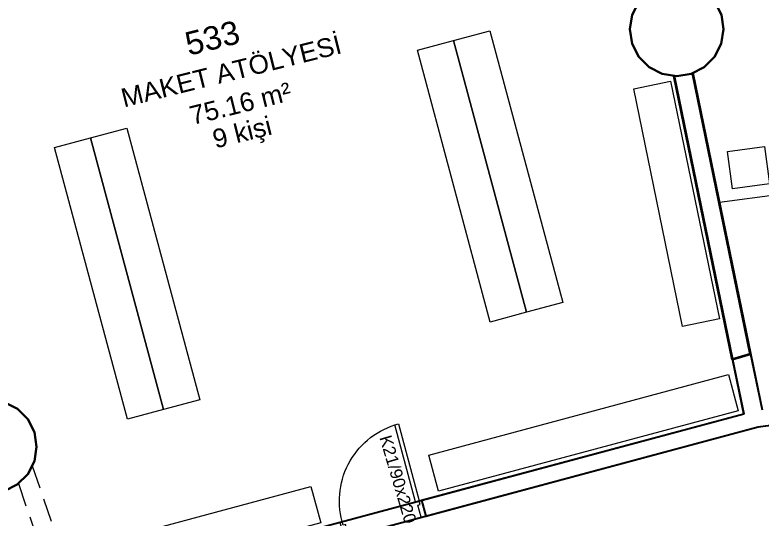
# Model space of a CAD drawing. Header units: millimetres. Extents: x 62878 to 70819, y -67946 to -61850.
# Drawn here: x 63866 to 64662, y -63037 to -62500 of the extents above; entities that cross this region are included whole.
import ezdxf
from ezdxf.enums import TextEntityAlignment as Align

# ---------------------------------------------------------------- set-up
doc = ezdxf.new("R2010")
doc.units = ezdxf.units.MM
doc.linetypes.add('HIDDEN', pattern=[0.375, 0.25, -0.125])
doc.layers.add('alan hesabı1', color=7, linetype='Continuous', plot=False)
for name, color, linetype in [('Alan yazısı 2', 6, 'Continuous'), ('MAH-ADI 2', 11, 'Continuous'), ('Mahal no.-yeni', 7, 'Continuous')]:
    doc.layers.add(name, color=color, linetype=linetype)
for name, color, linetype, lineweight in [('BAP', 41, 'Continuous', 30), ('DUV.ALÇ.-yeni', 20, 'Continuous', 25), ('DUVAR-GAZBETON', 84, 'Continuous', 35), ('DUVAR-GAZBETON_eski', 227, 'Continuous', 13), ('kapı-yeni', 3, 'Continuous', 13), ('TEFRİŞ-yeni', 53, 'Continuous', 9)]:
    doc.layers.add(name, color=color, linetype=linetype, lineweight=lineweight)
doc.styles.add('bold', font='arial.ttf', dxfattribs={"height": 10})

msp = doc.modelspace()

# ---------------------------------------------------------------- linework, layer by layer
at = {"layer": 'alan hesabı1', "linetype": 'ByBlock'}
for points in [[(65311.39, -61892.53), (64527.56, -62007.98), (64545.18, -62127.62), (64500.65, -62136.74), (64568.16, -62465.31), (64570.82, -62464.89), (64586.27, -62467.35), (64600.2, -62474.46), (64611.26, -62485.53), (64618.35, -62499.47), (64620.79, -62514.93), (64618.33, -62530.38), (64611.22, -62544.31), (64600.15, -62555.36), (64587.94, -62561.57), (64661.74, -62920.71)], [(63834.49, -63141.61), (64642.2, -62924.95), (64568.12, -62564.48), (64555.31, -62562.44), (64541.37, -62555.33), (64530.32, -62544.26), (64523.22, -62530.32), (64520.79, -62514.86), (64523.24, -62499.41), (64530.35, -62485.48), (64541.42, -62474.43), (64548.84, -62470.65), (64480.8, -62139.51), (64480.8, -62139.51), (64442.69, -62147.32), (64409.08, -62034.84), (63646.15, -62262.75)], [(63854.21, -62912.47), (63868.14, -62919.58), (63879.19, -62930.65), (63886.29, -62944.59), (63888.73, -62960.04), (63886.27, -62975.49), (63879.16, -62989.43), (63868.09, -63000.48), (63854.15, -63007.58)]]:
    msp.add_lwpolyline(points, dxfattribs=at)
at = {"layer": 'alan hesabı1'}
msp.add_lwpolyline([(66651.36, -63388.99), (66251.36, -63388.74), (66033.44, -63388.61), (65633.44, -63388.36), (65415.53, -63388.22), (65015.53, -63387.97), (64825.84, -63387.85), (64681.76, -63430.36), (64528.3, -63475.63), (63980.86, -63637.12), (63877.08, -63285.89), (63857.6, -63219.95), (63839.44, -63158.4), (64657.68, -62938.92), (64967.35, -62896.92), (65229.36, -62861.38), (65387.9, -62839.88), (65436.87, -62833.24), (65824.9, -62833.48), (65841.9, -62833.49), (66226.79, -62833.73), (66275.2, -62840.3), (66433.74, -62861.84), (66646.78, -62890.79)], dxfattribs=at)
at = {"layer": 'BAP'}
for points in [[(64618.33, -62530.38), (64620.79, -62514.93), (64618.35, -62499.47), (64611.26, -62485.53), (64600.2, -62474.46), (64586.27, -62467.35), (64570.82, -62464.89), (64555.37, -62467.33), (64541.42, -62474.43), (64530.35, -62485.48), (64523.24, -62499.41), (64520.79, -62514.86), (64523.22, -62530.32), (64530.32, -62544.26), (64541.37, -62555.33), (64555.31, -62562.44), (64570.76, -62564.89), (64586.21, -62562.46), (64600.15, -62555.36), (64611.22, -62544.31)], [(63886.27, -62975.49), (63888.73, -62960.04), (63886.29, -62944.59), (63879.19, -62930.65), (63868.14, -62919.58), (63854.21, -62912.47), (63838.76, -62910.01), (63823.3, -62912.45), (63809.36, -62919.54), (63798.29, -62930.6), (63791.18, -62944.53), (63788.73, -62959.98), (63791.16, -62975.43), (63798.26, -62989.38), (63809.31, -63000.45), (63823.25, -63007.56), (63838.69, -63010.01), (63854.15, -63007.58), (63868.09, -63000.48), (63879.16, -62989.43)]]:
    msp.add_lwpolyline(points, close=True, dxfattribs=at)
at = {"layer": 'DUV.ALÇ.-yeni'}
for p, q in [((64649.52, -62861.22), (64661.74, -62920.71)), ((64630.26, -62866.9), (64642.2, -62924.95)), ((64657.68, -62938.92), (64967.35, -62896.92)), ((64298.8, -63017.07), (64642.2, -62924.95)), ((64303.33, -63033.97), (64657.68, -62938.92)), ((64298.8, -63017.07), (64303.33, -63033.97))]:
    msp.add_line(p, q, dxfattribs=at)
at = {"layer": 'DUVAR-GAZBETON', "ltscale": 100}
for p, q in [((64649.52, -62861.22), (64587.94, -62561.57)), ((64630.27, -62866.9), (64568.12, -62564.48))]:
    msp.add_line(p, q, dxfattribs=at)
msp.add_lwpolyline([(64649.52, -62861.22), (64630.26, -62866.9)], dxfattribs=at)
at = {"layer": 'DUVAR-GAZBETON_eski', "linetype": 'HIDDEN', "ltscale": 100}
for points in [[(63883.83, -62980.27), (64032.08, -63412.68)], [(63869.23, -62999.35), (63890.6, -63061.69)]]:
    msp.add_lwpolyline(points, dxfattribs=at)
at = {"layer": 'kapı-yeni'}
msp.add_lwpolyline([(64214.29, -63039.73), (64211.87, -63040.38), (64216.41, -63057.28), (64221.24, -63055.99), (64217.74, -63042.95), (64215.32, -63043.6), (64214.29, -63039.73, -0.414214), (64274.36, -62935.61), (64296.39, -63017.71), (64298.8, -63017.07), (64303.36, -63033.96), (64298.53, -63035.26), (64295.01, -63022.22), (64297.42, -63021.58), (64296.39, -63017.71), (64292.52, -63018.75), (64270.5, -62936.65), (64274.36, -62935.61)], format="xyb", dxfattribs=at)
at = {"layer": 'TEFRİŞ-yeni'}
msp.add_line((64616.25, -62699.31), (64934.69, -62656.12), dxfattribs=at)
for points in [[(64449.38, -62806.36), (64410.74, -62816.72), (64333.02, -62526.97), (64371.66, -62516.6), (64449.38, -62806.36)], [(64410.74, -62816.72), (64372.11, -62827.09), (64294.39, -62537.33), (64333.02, -62526.97), (64410.74, -62816.72)], [(64616.29, -62823.71), (64577.11, -62831.76), (64525.05, -62578.43), (64564.23, -62570.38), (64616.29, -62823.71)], [(64062.62, -62910.1), (64023.99, -62920.46), (63946.26, -62630.71), (63984.9, -62620.34), (64062.62, -62910.1)], [(64023.99, -62920.46), (63985.35, -62930.83), (63907.63, -62641.07), (63946.26, -62630.71), (64023.99, -62920.46)], [(64624.82, -62645.42), (64664.46, -62640.05), (64669.83, -62679.68), (64630.2, -62685.06), (64624.82, -62645.42)], [(64626.09, -62883.2), (64636.45, -62921.84), (64316.95, -63007.54), (64306.59, -62968.9), (64626.09, -62883.2)], [(64181.03, -63002.58), (64191.39, -63041.22), (63843.68, -63134.49), (63833.32, -63095.85), (64181.03, -63002.58)]]:
    msp.add_lwpolyline(points, dxfattribs=at)

# ---------------------------------------------------------------- texts
at = {"layer": 'Alan yazısı 2', "style": 'bold'}
for s, p in [('75.16 m²', (64105.82, -62594.04)), ('9 kişi', (64107.63, -62624.74))]:
    msp.add_text(s, height=20, rotation=13.99179, dxfattribs=at).set_placement(p, align=Align.MIDDLE_CENTER)
at = {"layer": 'kapı-yeni', "style": 'bold'}
msp.add_text('K21/90x220', height=13, rotation=286.43584, dxfattribs=at).set_placement((64273.83, -62994.81), align=Align.MIDDLE_CENTER)
at = {"layer": 'MAH-ADI 2', "style": 'bold'}
msp.add_text('MAKET ATÖLYESİ', height=20, rotation=13.99179, dxfattribs=at).set_placement((64096.03, -62559.57), align=Align.MIDDLE_CENTER)
at = {"layer": 'Mahal no.-yeni', "color": 1, "style": 'bold'}
msp.add_text('533', height=25, rotation=13.99179, dxfattribs=at).set_placement((64075.92, -62524.09), align=Align.MIDDLE_CENTER)

doc.saveas('drawing.dxf')
